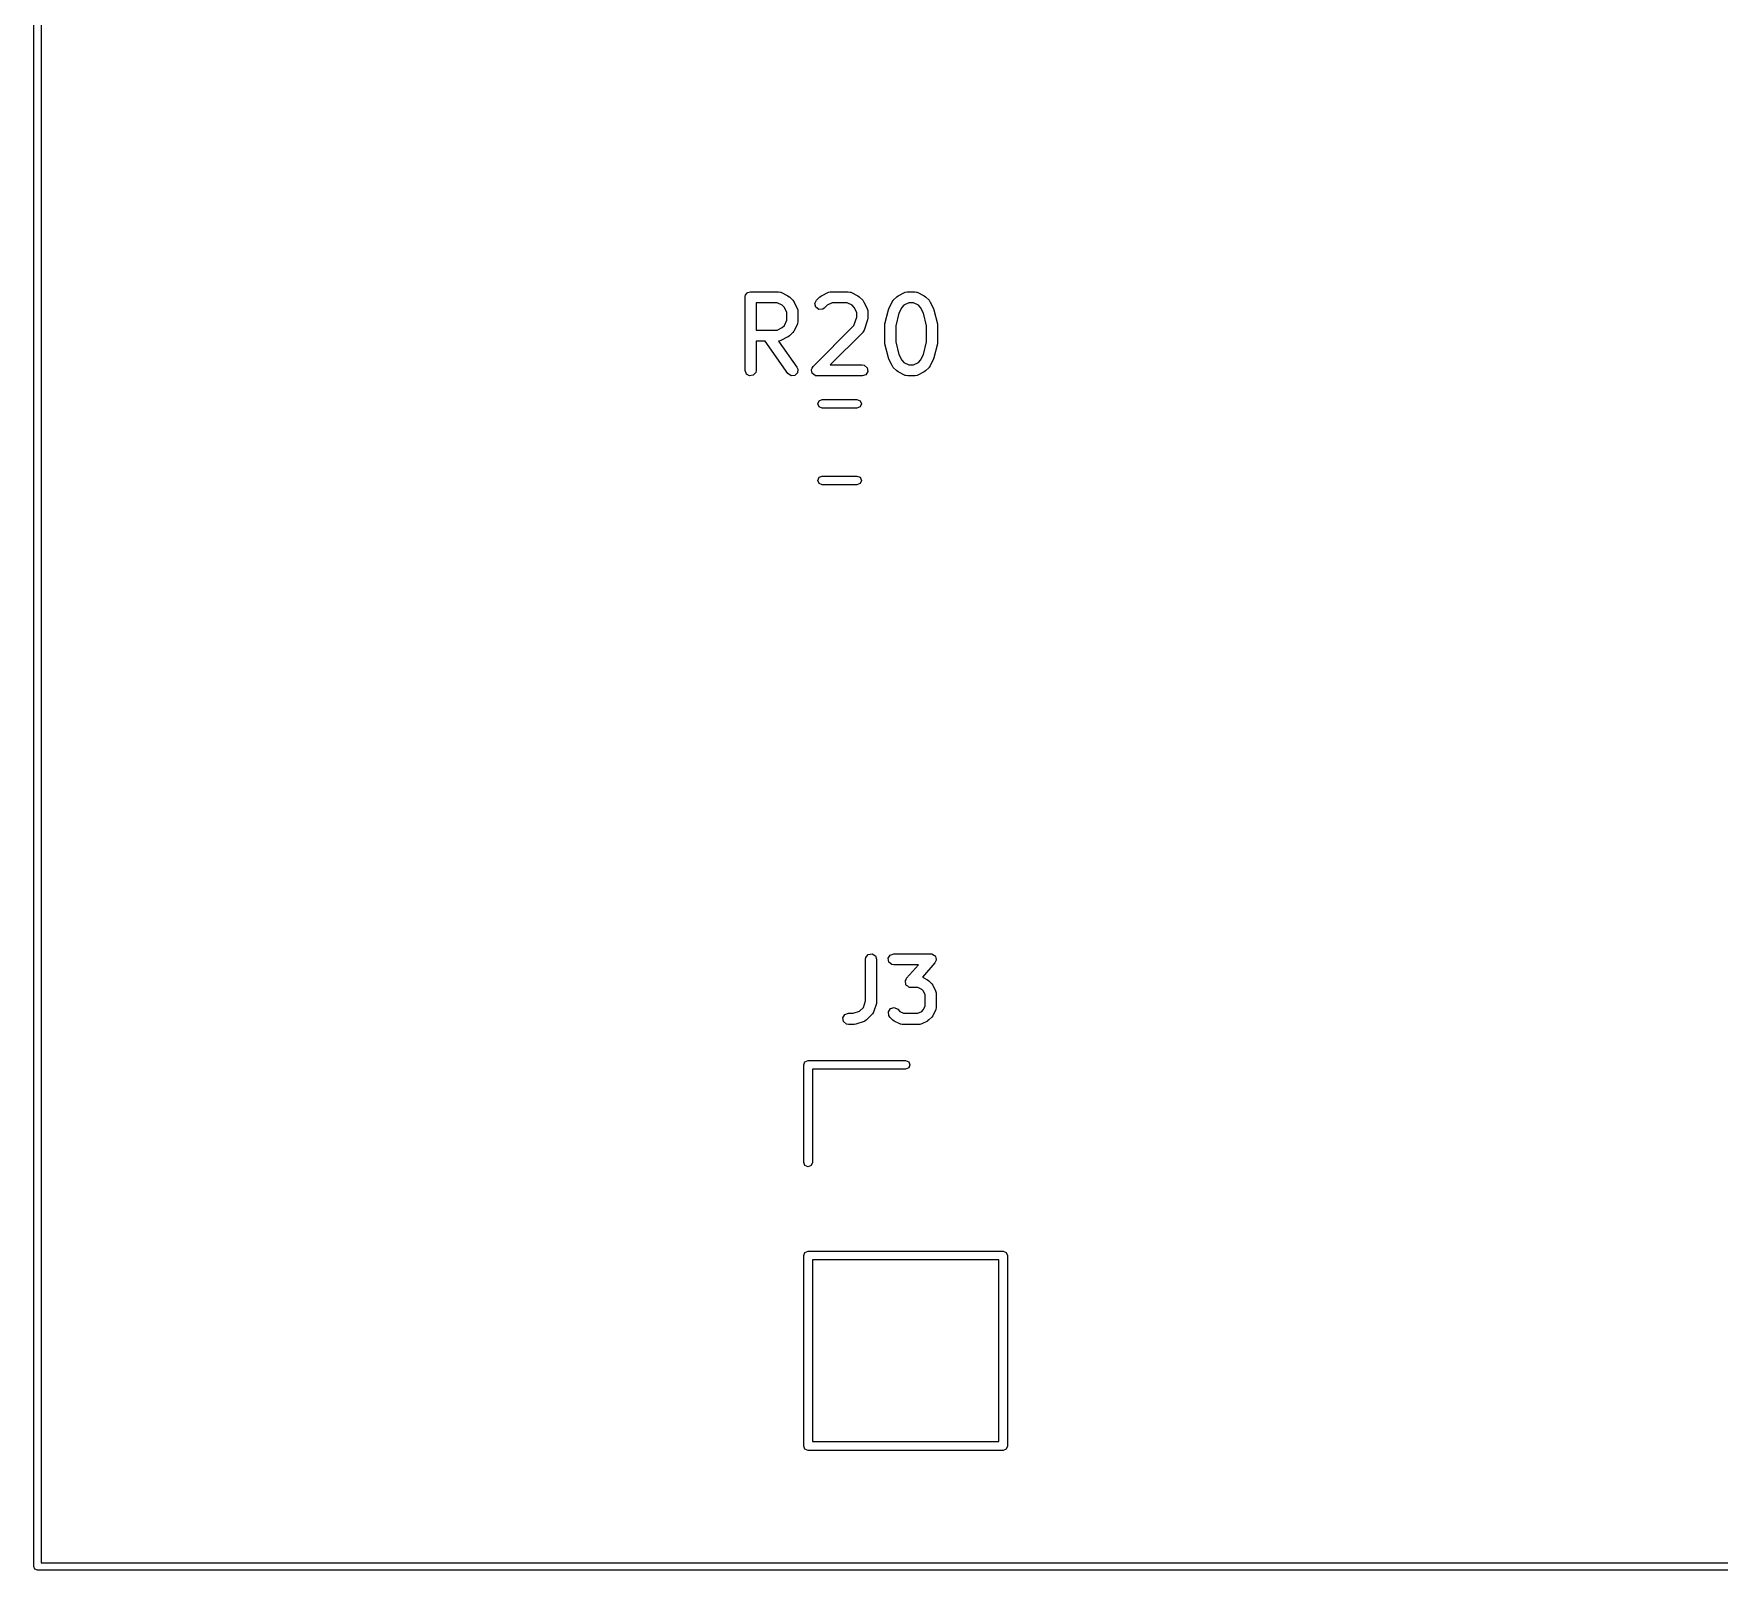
# Model space of a CAD drawing. Extents: x 0 to 4.25, y -4.42 to 0.
# Drawn here: x -0.002 to 0.903, y -4.333 to -3.507 of the extents above; entities that cross this region are included whole.
import ezdxf

# ---------------------------------------------------------------- set-up
doc = ezdxf.new("R2010")
doc.units = 0
doc.header["$MEASUREMENT"] = 0
doc.layers.add('BLACK', color=7, linetype='CONTINUOUS')

msp = doc.modelspace()

# ---------------------------------------------------------------- linework, layer by layer
at = {"layer": 'BLACK', "linetype": 'CONTINUOUS'}
for p, q in [((-0.001969, -4.33071), (-0.001969, 0)), ((0.001969, -0.001969), (0.001969, -4.32874)), ((0.380621, -3.64731), (0.381004, -3.64665)), ((0.381004, -3.64665), (0.381254, -3.64656)), ((0.381254, -3.64656), (0.381426, -3.64636)), ((0.381426, -3.64636), (0.382181, -3.64622)), ((0.382181, -3.64622), (0.382902, -3.64596)), ((0.382902, -3.64596), (0.3979, -3.64596)), ((0.3979, -3.64596), (0.39891, -3.64614)), ((0.39891, -3.64614), (0.399045, -3.64625)), ((0.399045, -3.64625), (0.399221, -3.64627)), ((0.399221, -3.64627), (0.40297, -3.64815)), ((0.420952, -3.64815), (0.424701, -3.64627)), ((0.424701, -3.64627), (0.425684, -3.64598)), ((0.425684, -3.64598), (0.425856, -3.64602)), ((0.425856, -3.64602), (0.426022, -3.64596)), ((0.426022, -3.64596), (0.435396, -3.64596)), ((0.435396, -3.64596), (0.436405, -3.64614)), ((0.436405, -3.64614), (0.436541, -3.64625)), ((0.436541, -3.64625), (0.436716, -3.64627)), ((0.436716, -3.64627), (0.440466, -3.64815)), ((0.462196, -3.64815), (0.465946, -3.64627)), ((0.465946, -3.64627), (0.466929, -3.64598)), ((0.466929, -3.64598), (0.467101, -3.64602)), ((0.467101, -3.64602), (0.467267, -3.64596)), ((0.467267, -3.64596), (0.471016, -3.64596)), ((0.471016, -3.64596), (0.472026, -3.64614)), ((0.472026, -3.64614), (0.472161, -3.64625)), ((0.472161, -3.64625), (0.472337, -3.64627)), ((0.472337, -3.64627), (0.476086, -3.64815)), ((0.379949, -3.64891), (0.380017, -3.64853)), ((0.379949, -3.68828), (0.379949, -3.64891)), ((0.379994, -3.6484), (0.38006, -3.64829)), ((0.380017, -3.64853), (0.379994, -3.6484)), ((0.38006, -3.64829), (0.380127, -3.6479)), ((0.380127, -3.6479), (0.380621, -3.64731)), ((0.385855, -3.65187), (0.385855, -3.66658)), ((0.397203, -3.65187), (0.385855, -3.65187)), ((0.399901, -3.65321), (0.397203, -3.65187)), ((0.401098, -3.65441), (0.399901, -3.65321)), ((0.402447, -3.65711), (0.401098, -3.65441)), ((0.40297, -3.64815), (0.403679, -3.64867)), ((0.403679, -3.64867), (0.403738, -3.6487)), ((0.403738, -3.6487), (0.405612, -3.65057)), ((0.405612, -3.65057), (0.406119, -3.6513)), ((0.406119, -3.6513), (0.406166, -3.65134)), ((0.406166, -3.65134), (0.40804, -3.65509)), ((0.40804, -3.65509), (0.408333, -3.65607)), ((0.408333, -3.65607), (0.408292, -3.65625)), ((0.417456, -3.6524), (0.41831, -3.65057)), ((0.417979, -3.65436), (0.417456, -3.6524)), ((0.419633, -3.65551), (0.417979, -3.65436)), ((0.41831, -3.65057), (0.420184, -3.6487)), ((0.421645, -3.65534), (0.419633, -3.65551)), ((0.420184, -3.6487), (0.420907, -3.64819)), ((0.420907, -3.64819), (0.420952, -3.64815)), ((0.422485, -3.65475), (0.421645, -3.65534)), ((0.424021, -3.65321), (0.422485, -3.65475)), ((0.426719, -3.65187), (0.424021, -3.65321)), ((0.434698, -3.65187), (0.426719, -3.65187)), ((0.437396, -3.65321), (0.434698, -3.65187)), ((0.438593, -3.65441), (0.437396, -3.65321)), ((0.439942, -3.65711), (0.438593, -3.65441)), ((0.440466, -3.64815), (0.441175, -3.64867)), ((0.441175, -3.64867), (0.441233, -3.6487)), ((0.441233, -3.6487), (0.443108, -3.65057)), ((0.443108, -3.65057), (0.443614, -3.6513)), ((0.443614, -3.6513), (0.443661, -3.65134)), ((0.443661, -3.65134), (0.445536, -3.65509)), ((0.445536, -3.65509), (0.445828, -3.65607)), ((0.445828, -3.65607), (0.445787, -3.65625)), ((0.455028, -3.66319), (0.456903, -3.6557)), ((0.456903, -3.6557), (0.457111, -3.65523)), ((0.457111, -3.65523), (0.457126, -3.65509)), ((0.457126, -3.65509), (0.459001, -3.65134)), ((0.459001, -3.65134), (0.459527, -3.65063)), ((0.459527, -3.65063), (0.459554, -3.65057)), ((0.459554, -3.65057), (0.461429, -3.6487)), ((0.461429, -3.6487), (0.462152, -3.64819)), ((0.462152, -3.64819), (0.462196, -3.64815)), ((0.464069, -3.65441), (0.462554, -3.65744)), ((0.465266, -3.65321), (0.464069, -3.65441)), ((0.467964, -3.65187), (0.465266, -3.65321)), ((0.470319, -3.65187), (0.467964, -3.65187)), ((0.473017, -3.65321), (0.470319, -3.65187)), ((0.474214, -3.65441), (0.473017, -3.65321)), ((0.475729, -3.65744), (0.474214, -3.65441)), ((0.476086, -3.64815), (0.476795, -3.64867)), ((0.476795, -3.64867), (0.476854, -3.6487)), ((0.476854, -3.6487), (0.478728, -3.65057)), ((0.478728, -3.65057), (0.479235, -3.6513)), ((0.479235, -3.6513), (0.479281, -3.65134)), ((0.479281, -3.65134), (0.481156, -3.65509)), ((0.481156, -3.65509), (0.481301, -3.65558)), ((0.481301, -3.65558), (0.48138, -3.6557)), ((0.48138, -3.6557), (0.483255, -3.66319)), ((0.399901, -3.66523), (0.401098, -3.66404)), ((0.401098, -3.66404), (0.402447, -3.66134)), ((0.402447, -3.66134), (0.402447, -3.65711)), ((0.40804, -3.66336), (0.406166, -3.66711)), ((0.408061, -3.66318), (0.40804, -3.66336)), ((0.408174, -3.66305), (0.408061, -3.66318)), ((0.408352, -3.66204), (0.408174, -3.66305)), ((0.408292, -3.65625), (0.408352, -3.65641)), ((0.408352, -3.65641), (0.408352, -3.66204)), ((0.416435, -3.68619), (0.438439, -3.66419)), ((0.438439, -3.66419), (0.439942, -3.65968)), ((0.439942, -3.65968), (0.439942, -3.65711)), ((0.445696, -3.66109), (0.443821, -3.66672)), ((0.445847, -3.66016), (0.445694, -3.66103)), ((0.445694, -3.66103), (0.445696, -3.66109)), ((0.445787, -3.65625), (0.445847, -3.65641)), ((0.445847, -3.65641), (0.445847, -3.66016)), ((0.45494, -3.66391), (0.455042, -3.66333)), ((0.45494, -3.67328), (0.45494, -3.66391)), ((0.455042, -3.66333), (0.455028, -3.66319)), ((0.462554, -3.65744), (0.460846, -3.66427)), ((0.460846, -3.66427), (0.460846, -3.67292)), ((0.477437, -3.66427), (0.475729, -3.65744)), ((0.477437, -3.67292), (0.477437, -3.66427)), ((0.483255, -3.66319), (0.483296, -3.66378)), ((0.483296, -3.66378), (0.483343, -3.66391)), ((0.483343, -3.66391), (0.483343, -3.67328)), ((0.385855, -3.66658), (0.397203, -3.66658)), ((0.390739, -3.67249), (0.385855, -3.67249)), ((0.385855, -3.67249), (0.385855, -3.68828)), ((0.40298, -3.68998), (0.390739, -3.67249)), ((0.397203, -3.66658), (0.399901, -3.66523)), ((0.398066, -3.67243), (0.397938, -3.67247)), ((0.397938, -3.67247), (0.407818, -3.68659)), ((0.398238, -3.67247), (0.398066, -3.67243)), ((0.399221, -3.67218), (0.398238, -3.67247)), ((0.40297, -3.6703), (0.399221, -3.67218)), ((0.403015, -3.67025), (0.40297, -3.6703)), ((0.403738, -3.66975), (0.403015, -3.67025)), ((0.405612, -3.66787), (0.403738, -3.66975)), ((0.40564, -3.66782), (0.405612, -3.66787)), ((0.406166, -3.66711), (0.40564, -3.66782)), ((0.443108, -3.66787), (0.425651, -3.68533)), ((0.443182, -3.66771), (0.443108, -3.66787)), ((0.443333, -3.66762), (0.443182, -3.66771)), ((0.443821, -3.66672), (0.443333, -3.66762)), ((0.454987, -3.67341), (0.45494, -3.67328)), ((0.455028, -3.674), (0.454987, -3.67341)), ((0.456903, -3.6815), (0.455028, -3.674)), ((0.460846, -3.67292), (0.462554, -3.67975)), ((0.475729, -3.67975), (0.477437, -3.67292)), ((0.483255, -3.674), (0.48138, -3.6815)), ((0.483343, -3.67328), (0.48324, -3.67386)), ((0.48324, -3.67386), (0.483255, -3.674)), ((0.456981, -3.68162), (0.456903, -3.6815)), ((0.457126, -3.6821), (0.456981, -3.68162)), ((0.459001, -3.68585), (0.457126, -3.6821)), ((0.462554, -3.67975), (0.464069, -3.68278)), ((0.464069, -3.68278), (0.465266, -3.68398)), ((0.473017, -3.68398), (0.474214, -3.68278)), ((0.474214, -3.68278), (0.475729, -3.67975)), ((0.481156, -3.6821), (0.479281, -3.68585)), ((0.481172, -3.68197), (0.481156, -3.6821)), ((0.48138, -3.6815), (0.481172, -3.68197)), ((0.38064, -3.69018), (0.379949, -3.68828)), ((0.382389, -3.69119), (0.38064, -3.69018)), ((0.384379, -3.69084), (0.382389, -3.69119)), ((0.385677, -3.68929), (0.384379, -3.69084)), ((0.385855, -3.68828), (0.385677, -3.68929)), ((0.404635, -3.69113), (0.40298, -3.68998)), ((0.406647, -3.69096), (0.404635, -3.69113)), ((0.408075, -3.68953), (0.406647, -3.69096)), ((0.407818, -3.68659), (0.408252, -3.68752)), ((0.408252, -3.68752), (0.408075, -3.68953)), ((0.415581, -3.68803), (0.415638, -3.6879)), ((0.415811, -3.68888), (0.415581, -3.68803)), ((0.415615, -3.68777), (0.416059, -3.687)), ((0.415638, -3.6879), (0.415615, -3.68777)), ((0.415966, -3.68976), (0.415811, -3.68888)), ((0.416069, -3.68985), (0.415966, -3.68976)), ((0.416059, -3.687), (0.416435, -3.68619)), ((0.416104, -3.68998), (0.416069, -3.68985)), ((0.416832, -3.69049), (0.416104, -3.68998)), ((0.417513, -3.69106), (0.416832, -3.69049)), ((0.417693, -3.69109), (0.417513, -3.69106)), ((0.417758, -3.69113), (0.417693, -3.69109)), ((0.417888, -3.69112), (0.417758, -3.69113)), ((0.418523, -3.69124), (0.417888, -3.69112)), ((0.442895, -3.69124), (0.418523, -3.69124)), ((0.425651, -3.68533), (0.442895, -3.68533)), ((0.442895, -3.68533), (0.443905, -3.68551)), ((0.444793, -3.69054), (0.442895, -3.69124)), ((0.443905, -3.68551), (0.445452, -3.68681)), ((0.445803, -3.6888), (0.444793, -3.69054)), ((0.445452, -3.68681), (0.445803, -3.6888)), ((0.459048, -3.6859), (0.459001, -3.68585)), ((0.459554, -3.68662), (0.459048, -3.6859)), ((0.461429, -3.6885), (0.459554, -3.68662)), ((0.461487, -3.68852), (0.461429, -3.6885)), ((0.462197, -3.68905), (0.461487, -3.68852)), ((0.465946, -3.69092), (0.462197, -3.68905)), ((0.465266, -3.68398), (0.467964, -3.68533)), ((0.466121, -3.69094), (0.465946, -3.69092)), ((0.466257, -3.69106), (0.466121, -3.69094)), ((0.467267, -3.69124), (0.466257, -3.69106)), ((0.471016, -3.69124), (0.467267, -3.69124)), ((0.467964, -3.68533), (0.470319, -3.68533)), ((0.470319, -3.68533), (0.473017, -3.68398)), ((0.471182, -3.69118), (0.471016, -3.69124)), ((0.471354, -3.69122), (0.471182, -3.69118)), ((0.472337, -3.69092), (0.471354, -3.69122)), ((0.476086, -3.68905), (0.472337, -3.69092)), ((0.47613, -3.689), (0.476086, -3.68905)), ((0.476854, -3.6885), (0.47613, -3.689)), ((0.478728, -3.68662), (0.476854, -3.6885)), ((0.478756, -3.68656), (0.478728, -3.68662)), ((0.479281, -3.68585), (0.478756, -3.68656)), ((0.419006, -3.7062), (0.419697, -3.70453)), ((0.419697, -3.70787), (0.419006, -3.7062)), ((0.419697, -3.70453), (0.421368, -3.70384)), ((0.421368, -3.70856), (0.419697, -3.70787)), ((0.421368, -3.70384), (0.44005, -3.70384)), ((0.44005, -3.70856), (0.421368, -3.70856)), ((0.44005, -3.70384), (0.44172, -3.70453)), ((0.44172, -3.70787), (0.44005, -3.70856)), ((0.44172, -3.70453), (0.442412, -3.7062)), ((0.442412, -3.7062), (0.44172, -3.70787)), ((0.419006, -3.74734), (0.419697, -3.74567)), ((0.419697, -3.74567), (0.421368, -3.74498)), ((0.421368, -3.74498), (0.44005, -3.74498)), ((0.44005, -3.74498), (0.44172, -3.74567)), ((0.44172, -3.74567), (0.442412, -3.74734)), ((0.419697, -3.74901), (0.419006, -3.74734)), ((0.421368, -3.7497), (0.419697, -3.74901)), ((0.44005, -3.7497), (0.421368, -3.7497)), ((0.44172, -3.74901), (0.44005, -3.7497)), ((0.442412, -3.74734), (0.44172, -3.74901)), ((0.444601, -4.00452), (0.444782, -4.0035)), ((0.444601, -4.02689), (0.444601, -4.00452)), ((0.444782, -4.0035), (0.446101, -4.00193)), ((0.446101, -4.00193), (0.448122, -4.00157)), ((0.448122, -4.00157), (0.449899, -4.0026)), ((0.449899, -4.0026), (0.450601, -4.00452)), ((0.450601, -4.00452), (0.450601, -4.02738)), ((0.456837, -4.004), (0.457863, -4.00223)), ((0.457193, -4.00602), (0.456837, -4.004)), ((0.458765, -4.00734), (0.457193, -4.00602)), ((0.457863, -4.00223), (0.459791, -4.00152)), ((0.459791, -4.00752), (0.458765, -4.00734)), ((0.459791, -4.00152), (0.479601, -4.00152)), ((0.47299, -4.00752), (0.459791, -4.00752)), ((0.466677, -4.01474), (0.47299, -4.00752)), ((0.481859, -4.0065), (0.47514, -4.01418)), ((0.479601, -4.00152), (0.480045, -4.0016)), ((0.480045, -4.0016), (0.480183, -4.00158)), ((0.480183, -4.00158), (0.480289, -4.00164)), ((0.480289, -4.00164), (0.480627, -4.0017)), ((0.480627, -4.0017), (0.481247, -4.00222)), ((0.481247, -4.00222), (0.481939, -4.00264)), ((0.482151, -4.00574), (0.481859, -4.0065)), ((0.481939, -4.00264), (0.482016, -4.00287)), ((0.482016, -4.00287), (0.482199, -4.00302)), ((0.482555, -4.00504), (0.482151, -4.00574)), ((0.482199, -4.00302), (0.48234, -4.00382)), ((0.48234, -4.00382), (0.4826, -4.00459)), ((0.4826, -4.00459), (0.482514, -4.00481)), ((0.482514, -4.00481), (0.482555, -4.00504)), ((0.465935, -4.01665), (0.466021, -4.01643)), ((0.466196, -4.01742), (0.465935, -4.01665)), ((0.46598, -4.01619), (0.466384, -4.01549)), ((0.466021, -4.01643), (0.46598, -4.01619)), ((0.466336, -4.01821), (0.466196, -4.01742)), ((0.466384, -4.01549), (0.466677, -4.01474)), ((0.47514, -4.01418), (0.477895, -4.01555)), ((0.477895, -4.01555), (0.478615, -4.01609)), ((0.478615, -4.01609), (0.478675, -4.01612)), ((0.478675, -4.01612), (0.480199, -4.01764)), ((0.480199, -4.01764), (0.480713, -4.01837)), ((0.443455, -4.03033), (0.444601, -4.02689)), ((0.46652, -4.01837), (0.466336, -4.01821)), ((0.466597, -4.01859), (0.46652, -4.01837)), ((0.467289, -4.01901), (0.466597, -4.01859)), ((0.467908, -4.01953), (0.467289, -4.01901)), ((0.468246, -4.01959), (0.467908, -4.01953)), ((0.468352, -4.01966), (0.468246, -4.01959)), ((0.46849, -4.01964), (0.468352, -4.01966)), ((0.468934, -4.01971), (0.46849, -4.01964)), ((0.472798, -4.01971), (0.468934, -4.01971)), ((0.474776, -4.0207), (0.472798, -4.01971)), ((0.475612, -4.02154), (0.474776, -4.0207)), ((0.476601, -4.02352), (0.475612, -4.02154)), ((0.476601, -4.02972), (0.476601, -4.02352)), ((0.480713, -4.01837), (0.48076, -4.01842)), ((0.48076, -4.01842), (0.482284, -4.02147)), ((0.482284, -4.02147), (0.482581, -4.02247)), ((0.482581, -4.02247), (0.48254, -4.02264)), ((0.48254, -4.02264), (0.482601, -4.02281)), ((0.482601, -4.02281), (0.482601, -4.03043)), ((0.432456, -4.036), (0.433482, -4.03423)), ((0.432812, -4.03802), (0.432456, -4.036)), ((0.433482, -4.03423), (0.435411, -4.03352)), ((0.435411, -4.03352), (0.437971, -4.03352)), ((0.437971, -4.03352), (0.441409, -4.03238)), ((0.441409, -4.03238), (0.443455, -4.03033)), ((0.448199, -4.03407), (0.445151, -4.03712)), ((0.448274, -4.03391), (0.448199, -4.03407)), ((0.448427, -4.03382), (0.448274, -4.03391)), ((0.448923, -4.0329), (0.448427, -4.03382)), ((0.450447, -4.02833), (0.448923, -4.0329)), ((0.450601, -4.02738), (0.450445, -4.02826)), ((0.450445, -4.02826), (0.450447, -4.02833)), ((0.456894, -4.0327), (0.458071, -4.03102)), ((0.457073, -4.03474), (0.456894, -4.0327)), ((0.45767, -4.0356), (0.457073, -4.03474)), ((0.459194, -4.03712), (0.45767, -4.0356)), ((0.458071, -4.03102), (0.460053, -4.03049)), ((0.460053, -4.03049), (0.461913, -4.03135)), ((0.461913, -4.03135), (0.463092, -4.03253)), ((0.463092, -4.03253), (0.465071, -4.03352)), ((0.465071, -4.03352), (0.472798, -4.03352)), ((0.472798, -4.03352), (0.474776, -4.03253)), ((0.474776, -4.03253), (0.475612, -4.0317)), ((0.475612, -4.0317), (0.476601, -4.02972)), ((0.480199, -4.0356), (0.478675, -4.03712)), ((0.480226, -4.03554), (0.480199, -4.0356)), ((0.48076, -4.03482), (0.480226, -4.03554)), ((0.482284, -4.03177), (0.48076, -4.03482)), ((0.482305, -4.03159), (0.482284, -4.03177)), ((0.48242, -4.03145), (0.482305, -4.03159)), ((0.482601, -4.03043), (0.48242, -4.03145)), ((0.434384, -4.03934), (0.432812, -4.03802)), ((0.435411, -4.03952), (0.434384, -4.03934)), ((0.438458, -4.03952), (0.435411, -4.03952)), ((0.43852, -4.0395), (0.438458, -4.03952)), ((0.439407, -4.03937), (0.43852, -4.0395)), ((0.443978, -4.03785), (0.439407, -4.03937)), ((0.444119, -4.03773), (0.443978, -4.03785)), ((0.444297, -4.03772), (0.444119, -4.03773)), ((0.445151, -4.03712), (0.444297, -4.03772)), ((0.459253, -4.03715), (0.459194, -4.03712)), ((0.459974, -4.03768), (0.459253, -4.03715)), ((0.463021, -4.03921), (0.459974, -4.03768)), ((0.463199, -4.03923), (0.463021, -4.03921)), ((0.463337, -4.03934), (0.463199, -4.03923)), ((0.464363, -4.03952), (0.463337, -4.03934)), ((0.473506, -4.03952), (0.464363, -4.03952)), ((0.473674, -4.03946), (0.473506, -4.03952)), ((0.473849, -4.0395), (0.473674, -4.03946)), ((0.474847, -4.03921), (0.473849, -4.0395)), ((0.477895, -4.03768), (0.474847, -4.03921)), ((0.47794, -4.03764), (0.477895, -4.03768)), ((0.478675, -4.03712), (0.47794, -4.03764)), ((0.411417, -4.06122), (0.412109, -4.05955)), ((0.411417, -4.11358), (0.411417, -4.06122)), ((0.412109, -4.05955), (0.41378, -4.05886)), ((0.41378, -4.05886), (0.466142, -4.05886)), ((0.466142, -4.05886), (0.467812, -4.05955)), ((0.467812, -4.06289), (0.466142, -4.06358)), ((0.467812, -4.05955), (0.468504, -4.06122)), ((0.468504, -4.06122), (0.467812, -4.06289)), ((0.466142, -4.06358), (0.416142, -4.06358)), ((0.416142, -4.06358), (0.416142, -4.11358)), ((0.412109, -4.11525), (0.411417, -4.11358)), ((0.41378, -4.11594), (0.412109, -4.11525)), ((0.41545, -4.11525), (0.41378, -4.11594)), ((0.416142, -4.11358), (0.41545, -4.11525)), ((0.411417, -4.16358), (0.412109, -4.16191)), ((0.412109, -4.16191), (0.41378, -4.16122)), ((0.41378, -4.16122), (0.518504, -4.16122)), ((0.518504, -4.16122), (0.520174, -4.16191)), ((0.520174, -4.16191), (0.520866, -4.16358)), ((0.411417, -4.26594), (0.411417, -4.16358)), ((0.416142, -4.16594), (0.416142, -4.26358)), ((0.516142, -4.16594), (0.416142, -4.16594)), ((0.516142, -4.26358), (0.516142, -4.16594)), ((0.520866, -4.16358), (0.520866, -4.26594)), ((0.412109, -4.26762), (0.411417, -4.26594)), ((0.41378, -4.26831), (0.412109, -4.26762)), ((0.518504, -4.26831), (0.41378, -4.26831)), ((0.416142, -4.26358), (0.516142, -4.26358)), ((0.520174, -4.26762), (0.518504, -4.26831)), ((0.520866, -4.26594), (0.520174, -4.26762)), ((-0.001392, -4.3321), (-0.001969, -4.33071)), ((0, -4.33268), (-0.001392, -4.3321)), ((4.25197, -4.33268), (0, -4.33268)), ((0.001969, -4.32874), (4.25, -4.32874))]:
    msp.add_line(p, q, dxfattribs=at)

doc.saveas('drawing.dxf')
